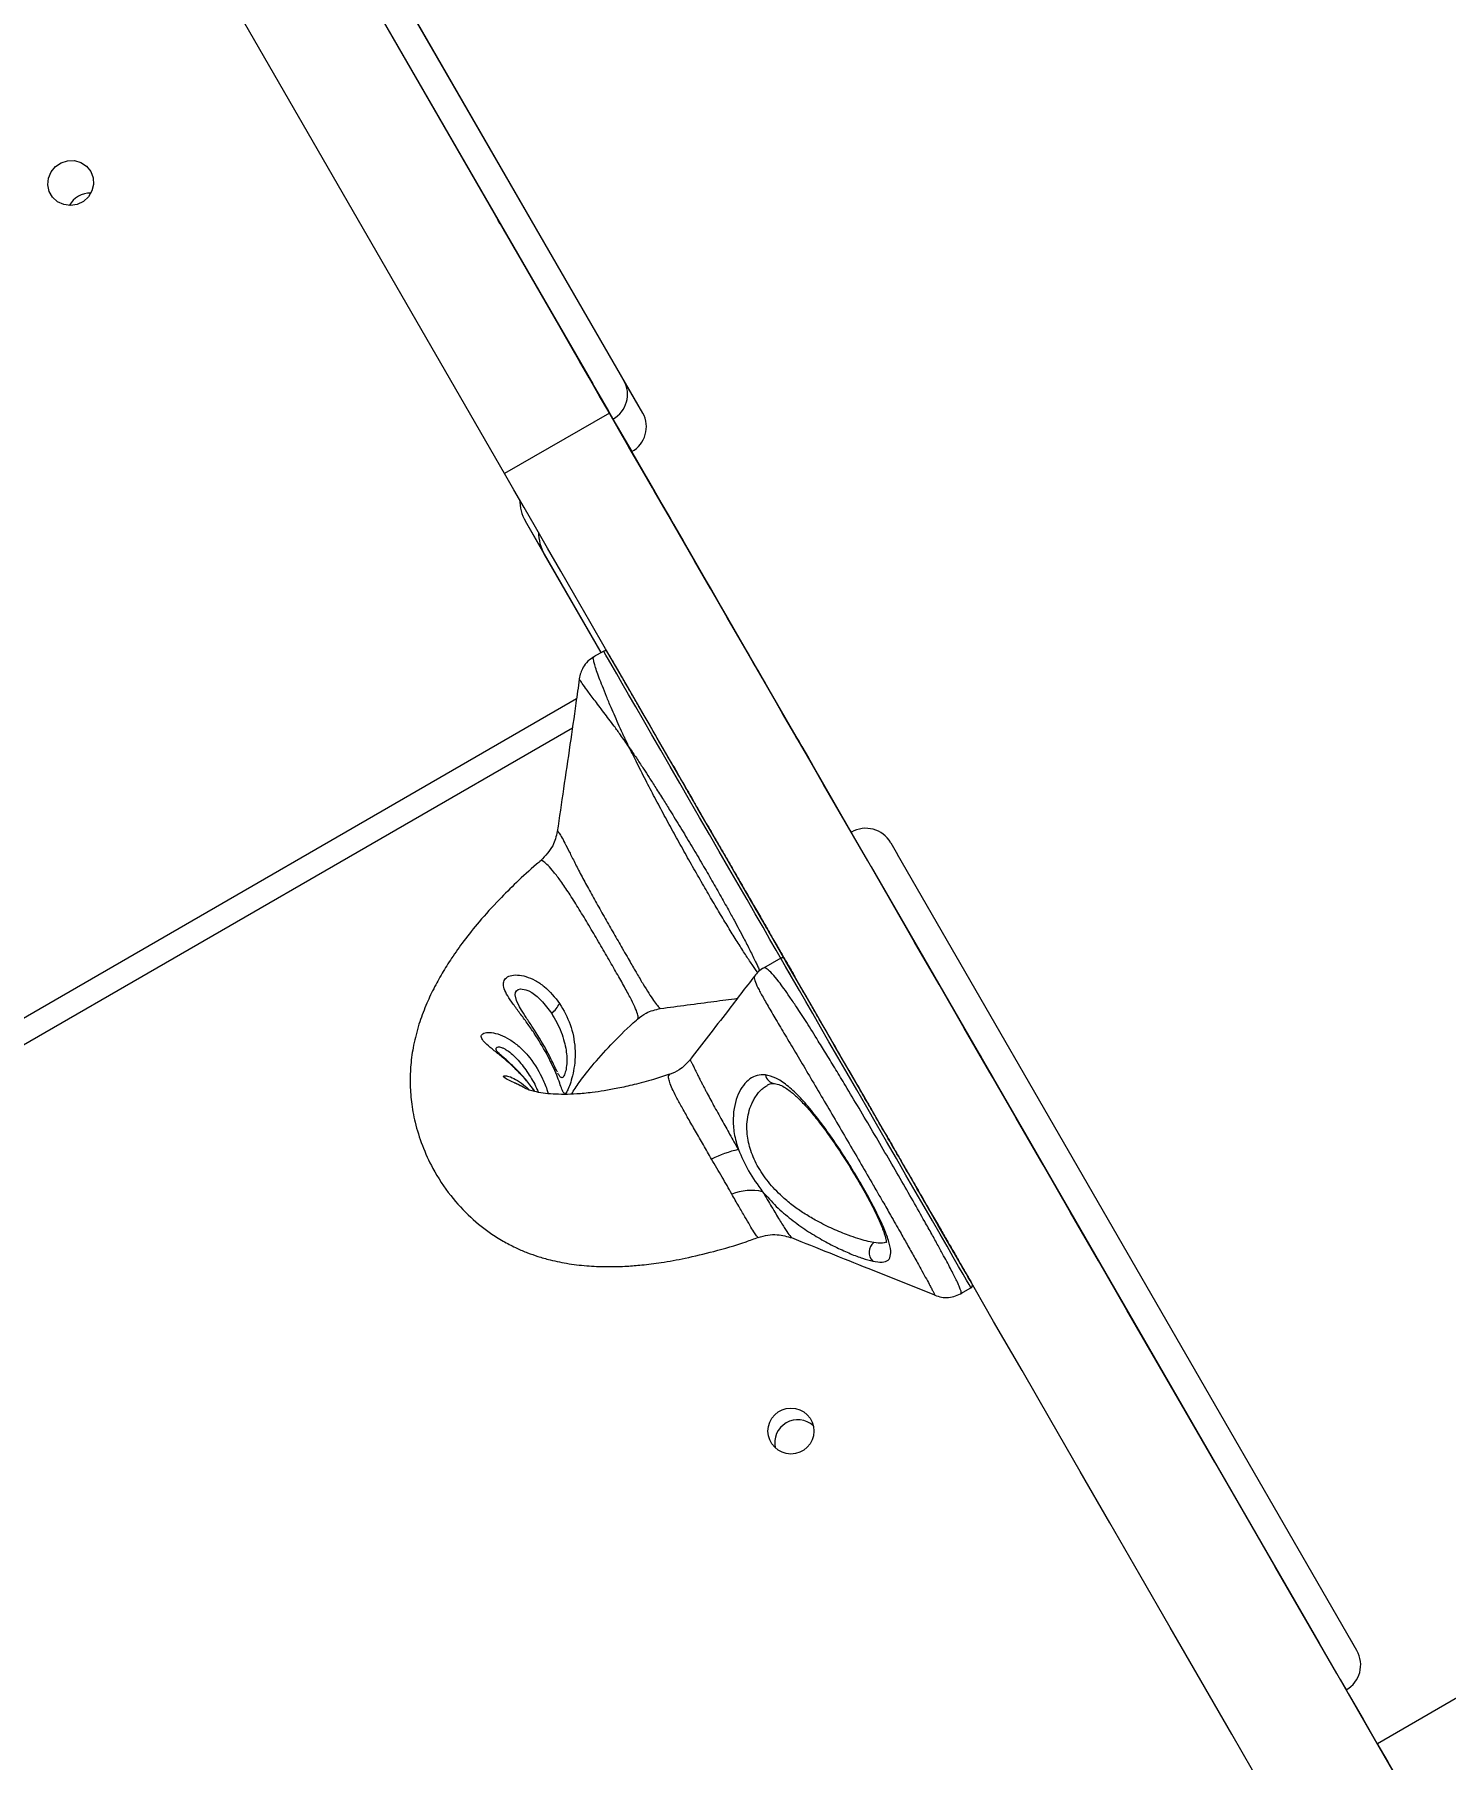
# Model space of a CAD drawing. Header units: millimetres. Extents: x -8083 to 6576, y -6691 to 5601.
# Drawn here: x -2753.5 to -2508.8, y 703.1 to 1002.2 of the extents above; entities that cross this region are included whole.
import ezdxf

# ---------------------------------------------------------------- set-up
doc = ezdxf.new("R2010")
doc.units = ezdxf.units.MM
for name, color, linetype in [('DIKOM_ОБЪЕКТ', 7, 'Continuous'), ('DIKOM_РАЗМЕР_ЗОНА', 7, 'Continuous'), ('DIKOM_РАЗМЕР_ОБЪЕКТА', 7, 'Continuous')]:
    doc.layers.add(name, color=color, linetype=linetype)
doc.styles.add('style1', font='arial.ttf', dxfattribs={"width": 0.8})
doc.dimstyles.new('1-50', dxfattribs={"dimtxt": 300, "dimasz": 200, "dimexe": 100, "dimexo": 0, "dimgap": 100, "dimtad": 1, "dimtxsty": 'style1', "dimcen": 200, "dimclrd": 7, "dimclre": 7, "dimclrt": 7, "dimadec": 1, "dimazin": 2, "dimtfac": 1, "dimtmove": 0, "dimatfit": 2, "dimfxl": 0, "dimlwd": 25, "dimlwe": 18, "dimarcsym": 0})

# ---------------------------------------------------------------- blocks, each defined once
blk = doc.blocks.new('*D9')
at = {"layer": 'Defpoints', "color": 0, "transparency": 16777216}
for p in [(-396.43, 3600.54), (-7041.64, -3045.53), (-3854.35, -3045.53)]:
    blk.add_point(p, dxfattribs=at)
at = {"layer": 'DIKOM_РАЗМЕР_ОБЪЕКТА', "color": 7, "lineweight": 18, "transparency": 16777216}
for p, q in [((-396.43, 3600.54), (-7141.64, 3600.54)), ((-3854.35, -3045.53), (-7141.64, -3045.53))]:
    blk.add_line(p, q, dxfattribs=at)
at = {"layer": 'DIKOM_РАЗМЕР_ОБЪЕКТА', "color": 7, "lineweight": 25, "transparency": 16777216}
blk.add_line((-7041.64, 3400.54), (-7041.64, -2845.53), dxfattribs=at)
at = {"layer": 'DIKOM_РАЗМЕР_ОБЪЕКТА', "color": 7, "transparency": 16777216}
for points in [[(-7074.97, 3400.54), (-7008.3, 3400.54), (-7041.64, 3600.54)], [(-7074.97, -2845.53), (-7008.3, -2845.53), (-7041.64, -3045.53)]]:
    blk.add_solid(points, dxfattribs=at)
at = {"layer": 'DIKOM_РАЗМЕР_ОБЪЕКТА', "color": 7, "transparency": 16777216, "insert": (-7294.81, 463.59), "char_height": 300, "attachment_point": 5, "rotation": 90, "style": 'style1'}
blk.add_mtext('6650', dxfattribs=at)
blk = doc.blocks.new('*D12')
at = {"layer": 'Defpoints', "color": 0, "transparency": 16777216}
for p in [(-682.93, 5600.54), (-7632.54, -5169.06), (-3908.34, -5169.06)]:
    blk.add_point(p, dxfattribs=at)
at = {"layer": 'DIKOM_РАЗМЕР_ЗОНА', "color": 7, "lineweight": 18, "transparency": 16777216}
for p, q in [((-682.93, 5600.54), (-7732.54, 5600.54)), ((-3908.34, -5169.06), (-7732.54, -5169.06))]:
    blk.add_line(p, q, dxfattribs=at)
at = {"layer": 'DIKOM_РАЗМЕР_ЗОНА', "color": 7, "lineweight": 25, "transparency": 16777216}
blk.add_line((-7632.54, 5400.54), (-7632.54, -4969.06), dxfattribs=at)
at = {"layer": 'DIKOM_РАЗМЕР_ЗОНА', "color": 7, "transparency": 16777216}
for points in [[(-7665.87, 5400.54), (-7599.2, 5400.54), (-7632.54, 5600.54)], [(-7665.87, -4969.06), (-7599.2, -4969.06), (-7632.54, -5169.06)]]:
    blk.add_solid(points, dxfattribs=at)
at = {"layer": 'DIKOM_РАЗМЕР_ЗОНА', "color": 7, "transparency": 16777216, "insert": (-7885.71, 474.85), "char_height": 300, "attachment_point": 5, "rotation": 90, "style": 'style1'}
blk.add_mtext('10800', dxfattribs=at)

msp = doc.modelspace()

# ---------------------------------------------------------------- linework, layer by layer
at = {"layer": 'DIKOM_ОБЪЕКТ', "color": 7, "linetype": 'Continuous', "lineweight": 15}
for p, q in [((-2651.286, 942.201), (-2728.91, 1076.652)), ((-2732.391, 1072.681), (-2656.707, 941.591)), ((-2648.02, 936.546), (-2725.644, 1070.997)), ((-2705.048, 1025.306), (-2653.813, 936.536)), ((-2671.999, 926.036), (-2723.235, 1014.806)), ((-2672.73, 969.325), (-2661.086, 949.151)), ((-2662.118, 950.948), (-2662.122, 950.946)), ((-2657.303, 942.609), (-2662.118, 950.948)), ((-2657.308, 942.606), (-2657.303, 942.609)), ((-2648.02, 936.546), (-2651.286, 942.201)), ((-2653.813, 936.536), (-2671.999, 926.036)), ((-2653.19, 935.5), (-2649.924, 929.845)), ((-2651.858, 933.193), (-2650.407, 930.68)), ((-2655.217, 895.009), (-2668.362, 917.777)), ((-2665.096, 912.122), (-2668.362, 917.777)), ((-2642.708, 917.319), (-2637.893, 908.978)), ((-2655.216, 895.01), (-2665.096, 912.122)), ((-2638.922, 910.769), (-2638.926, 910.767)), ((-2627.279, 890.598), (-2638.922, 910.769)), ((-2654.798, 895.252), (-2656.539, 894.246)), ((-2627.28, 890.598), (-2627.279, 890.598)), ((-2964.178, 711.134), (-2659.504, 887.038)), ((-2660.234, 881.93), (-2962.149, 707.619)), ((-2611.831, 863.863), (-2612.024, 864.197)), ((-2605.011, 862.049), (-2603.834, 860.013)), ((-2524.139, 721.975), (-2603.834, 860.013)), ((-2608.388, 857.899), (-2530.685, 723.312)), ((-2624.079, 842.034), (-2627.066, 840.31)), ((-2668.942, 832.826), (-2669.204, 833.268)), ((-2668.121, 819.33), (-2668.892, 819.724)), ((-2622.224, 793.608), (-2622.173, 793.552)), ((-2607.549, 792.659), (-2607.946, 792.717)), ((-2597.378, 783.668), (-2597.349, 783.603)), ((-2592.822, 783.87), (-2591.079, 784.876)), ((-2455.722, 743.253), (-2520.576, 705.809)), ((-2524.139, 721.975), (-2525.315, 724.011)), ((-2527.019, 716.961), (-2525.978, 715.161)), ((-2526.352, 715.807), (-2525.829, 714.902)), ((-2525.814, 714.875), (-2525.829, 714.902))]:
    msp.add_line(p, q, dxfattribs=at)
at = {"layer": 'DIKOM_ОБЪЕКТ', "color": 7, "linetype": 'Continuous', "lineweight": 15, "flags": 128}
for points in [[(-2743.791, 978.427), (-2743.374, 977.347), (-2743.3, 976.186), (-2743.579, 975.046), (-2744.184, 974.028), (-2745.062, 973.224), (-2746.134, 972.705), (-2747.307, 972.516), (-2748.475, 972.674), (-2749.535, 973.166), (-2750.392, 973.948), (-2750.97, 974.95), (-2751.218, 976.083), (-2751.115, 977.247), (-2750.668, 978.338), (-2749.918, 979.259), (-2748.932, 979.928), (-2747.796, 980.286), (-2746.613, 980.302), (-2745.486, 979.973), (-2744.517, 979.329), (-2743.791, 978.427)], [(-2672.73, 969.325), (-2673.073, 969.92), (-2673.231, 970.193), (-2673.199, 970.139), (-2672.98, 969.758), (-2672.575, 969.057), (-2671.989, 968.043), (-2671.23, 966.73), (-2670.309, 965.133), (-2669.235, 963.274), (-2668.023, 961.175), (-2666.688, 958.862), (-2665.247, 956.366), (-2663.717, 953.716), (-2662.118, 950.948)], [(-2642.708, 917.319), (-2644.356, 920.172), (-2646.031, 923.074), (-2647.713, 925.988), (-2649.382, 928.877), (-2651.015, 931.706), (-2652.592, 934.439), (-2654.095, 937.04), (-2655.502, 939.479), (-2656.798, 941.723), (-2657.965, 943.746), (-2658.99, 945.52), (-2659.858, 947.024), (-2660.56, 948.24), (-2661.086, 949.151)], [(-2657.303, 942.609), (-2655.656, 939.755), (-2653.98, 936.853), (-2652.298, 933.938), (-2650.629, 931.048), (-2648.996, 928.218), (-2647.417, 925.485), (-2645.915, 922.883), (-2644.507, 920.444), (-2643.211, 918.199), (-2642.043, 916.176), (-2641.019, 914.401), (-2640.15, 912.897), (-2639.448, 911.681), (-2638.922, 910.769)], [(-2516.798, 699.203), (-2522.236, 708.622), (-2527.64, 717.982), (-2533.003, 727.272), (-2538.321, 736.482), (-2543.587, 745.604), (-2548.796, 754.627), (-2553.944, 763.543), (-2559.024, 772.342), (-2564.03, 781.014), (-2568.959, 789.552), (-2573.805, 797.946), (-2578.563, 806.187), (-2583.228, 814.267), (-2587.795, 822.178), (-2592.26, 829.911), (-2596.617, 837.459), (-2600.863, 844.813), (-2604.992, 851.966), (-2609.001, 858.91), (-2612.886, 865.639), (-2616.642, 872.145), (-2620.265, 878.421), (-2623.752, 884.462), (-2627.1, 890.261), (-2630.304, 895.811), (-2633.361, 901.108), (-2636.269, 906.145), (-2639.024, 910.917), (-2641.624, 915.42), (-2644.065, 919.649), (-2646.345, 923.599), (-2648.462, 927.267), (-2650.414, 930.648), (-2652.198, 933.739), (-2653.813, 936.536)], [(-2650.288, 930.474), (-2650.293, 930.482), (-2650.407, 930.68)], [(-2611.837, 863.885), (-2617.309, 873.363), (-2628.458, 892.673), (-2639.567, 911.915), (-2649.942, 929.885)], [(-2540.423, 698.122), (-2545.826, 707.482), (-2551.19, 716.772), (-2556.507, 725.982), (-2561.773, 735.104), (-2566.983, 744.127), (-2572.13, 753.043), (-2577.21, 761.841), (-2582.217, 770.514), (-2587.146, 779.052), (-2591.992, 787.446), (-2596.75, 795.687), (-2601.415, 803.767), (-2605.982, 811.678), (-2610.446, 819.411), (-2614.803, 826.959), (-2619.049, 834.313), (-2623.179, 841.466), (-2627.187, 848.41), (-2631.072, 855.139), (-2634.828, 861.645), (-2638.452, 867.921), (-2641.939, 873.962), (-2645.286, 879.761), (-2648.491, 885.311), (-2651.548, 890.608), (-2654.456, 895.645), (-2657.211, 900.417), (-2659.81, 904.92), (-2662.251, 909.149), (-2664.531, 913.099), (-2666.649, 916.767), (-2668.6, 920.147), (-2670.384, 923.238), (-2671.999, 926.036)], [(-2627.279, 890.598), (-2626.936, 890.002), (-2626.779, 889.73), (-2626.81, 889.784), (-2627.03, 890.164), (-2627.435, 890.866), (-2628.02, 891.88), (-2628.779, 893.193), (-2629.701, 894.79), (-2630.775, 896.65), (-2631.987, 898.749), (-2633.322, 901.062), (-2634.764, 903.559), (-2636.294, 906.209), (-2637.893, 908.978)], [(-2633.072, 857.62), (-2634.737, 860.503), (-2636.44, 863.454), (-2638.164, 866.44), (-2639.89, 869.428), (-2641.598, 872.387), (-2643.27, 875.282), (-2644.887, 878.084), (-2646.432, 880.76), (-2647.888, 883.282), (-2649.239, 885.622), (-2650.47, 887.754), (-2651.568, 889.656), (-2652.52, 891.305), (-2653.316, 892.685), (-2653.948, 893.78), (-2654.409, 894.578), (-2654.693, 895.07), (-2654.797, 895.251), (-2654.798, 895.252)], [(-2621.746, 881.005), (-2621.651, 880.841), (-2621.377, 880.366), (-2620.953, 879.632), (-2620.426, 878.718), (-2619.852, 877.724), (-2619.293, 876.756), (-2618.811, 875.921), (-2618.457, 875.308), (-2618.27, 874.984), (-2618.27, 874.984), (-2618.457, 875.308), (-2618.811, 875.921), (-2619.293, 876.756), (-2619.852, 877.723), (-2620.426, 878.718), (-2620.953, 879.631), (-2621.377, 880.366), (-2621.651, 880.84), (-2621.746, 881.005)], [(-2611.85, 863.895), (-2611.855, 863.903), (-2612.016, 864.182), (-2612.024, 864.197)], [(-2621.798, 838.094), (-2621.874, 838.227), (-2622.131, 838.671), (-2622.564, 839.422), (-2623.171, 840.471), (-2623.942, 841.807), (-2624.871, 843.416), (-2625.947, 845.279), (-2627.158, 847.377), (-2628.492, 849.687), (-2629.933, 852.182), (-2631.465, 854.836), (-2633.072, 857.62)], [(-2602.354, 804.402), (-2604.019, 807.285), (-2605.723, 810.236), (-2607.446, 813.222), (-2609.172, 816.211), (-2610.88, 819.169), (-2612.551, 822.065), (-2614.169, 824.866), (-2615.714, 827.542), (-2617.17, 830.064), (-2618.521, 832.404), (-2619.752, 834.537), (-2620.85, 836.438), (-2621.802, 838.088), (-2622.598, 839.467), (-2623.23, 840.562), (-2623.691, 841.36), (-2623.975, 841.852), (-2624.079, 842.033), (-2624.079, 842.034)], [(-2669.204, 833.268), (-2669.391, 833.584), (-2669.93, 834.695), (-2670.153, 835.678), (-2670.094, 836.077), (-2669.91, 836.386), (-2669.614, 836.592), (-2669.221, 836.687), (-2668.281, 836.551), (-2667.796, 836.353), (-2667.281, 836.069), (-2666.357, 835.392), (-2665.406, 834.477), (-2663.819, 832.42), (-2663.819, 832.42)], [(-2589.76, 825.59), (-2589.665, 825.426), (-2589.391, 824.951), (-2588.967, 824.217), (-2588.44, 823.303), (-2587.866, 822.309), (-2587.307, 821.342), (-2586.825, 820.506), (-2586.471, 819.893), (-2586.284, 819.569), (-2586.284, 819.569), (-2586.471, 819.893), (-2586.825, 820.506), (-2587.307, 821.341), (-2587.866, 822.308), (-2588.44, 823.303), (-2588.967, 824.217), (-2589.391, 824.951), (-2589.665, 825.426), (-2589.76, 825.59)], [(-2669.105, 821.869), (-2669.123, 821.879), (-2669.166, 821.872)], [(-2591.079, 784.876), (-2591.157, 785.009), (-2591.413, 785.453), (-2591.847, 786.204), (-2592.452, 787.253), (-2593.224, 788.589), (-2594.153, 790.198), (-2595.229, 792.062), (-2596.44, 794.16), (-2597.774, 796.469), (-2599.215, 798.964), (-2600.747, 801.618), (-2602.354, 804.402)], [(-2525.915, 715.058), (-2525.619, 714.545), (-2523.052, 710.098), (-2520.647, 705.932)], [(-2520.647, 705.932), (-2518.756, 702.656), (-2517.049, 699.7), (-2515.533, 697.073), (-2514.212, 694.785), (-2513.091, 692.842), (-2512.173, 691.251), (-2511.461, 690.018), (-2510.958, 689.146), (-2510.665, 688.638), (-2510.584, 688.497)]]:
    msp.add_lwpolyline(points, dxfattribs=at)
at = {"layer": 'DIKOM_ОБЪЕКТ', "color": 7, "linetype": 'Continuous', "lineweight": 15}
msp.add_circle((-2622.31, 760.033), 3.989, dxfattribs=at)
for centre, radius, start, end in [((-2743.882, 970.586), 4.097, 88.14564, 151.86709), ((-2655.591, 939.803), 4.928, 299.15273, 29.11862), ((-2652.325, 934.148), 4.928, 299.15254, 29.11881), ((-2661.791, 921.564), 7.584, 180.35741, 209.95335), ((-2658.526, 915.909), 7.583, 180.37174, 209.9547), ((-2654.548, 894.819), 0.5, 30, 120), ((-2609.328, 859.545), 4.991, 30.10849, 120.10834), ((-2623.83, 841.601), 0.5, 30, 120), ((-2668.526, 837.578), 6.982, 312.37866, 330.75709), ((-2665.684, 825.759), 1.015, 344.18545, 25.57587), ((-2624.957, 822.083), 1.805, 189.6278, 262.4148), ((-2626.955, 789.092), 20.257, 102.78504, 116.78429), ((-2629.217, 792.42), 9.331, 77.62633, 111.18761), ((-2606.625, 791.026), 2.146, 128.01264, 226.15399), ((-2591.33, 785.309), 0.5, 300, 30), ((-2621.136, 757.979), 4.004, 47.35633, 192.6878), ((-2528.466, 719.488), 4.991, 299.89846, 29.88311)]:
    msp.add_arc(centre, radius, start, end, dxfattribs=at)
for points, knots in [([(-2656.358, 894.35), (-2656.769, 894.086), (-2657.558, 893.577), (-2658.607, 892.244), (-2658.882, 891.155), (-2659.053, 890.477)], [0, 0, 0, 0, 0.290949, 0.559337, 1, 1, 1, 1]), ([(-2632.718, 858.007), (-2633.352, 859.105), (-2634.64, 861.336), (-2636.671, 864.853), (-2638.603, 868.199), (-2640.39, 871.295), (-2642.01, 874.101), (-2643.6, 876.853), (-2645.648, 880.403), (-2647.54, 883.678), (-2649.202, 886.56), (-2650.427, 888.68), (-2651.573, 890.666), (-2652.566, 892.386), (-2653.318, 893.689), (-2653.827, 894.571), (-2654.097, 895.039), (-2654.086, 895.019), (-2654.082, 895.011)], [0, 0, 0, 0, 0.0644305, 0.130852, 0.1991363, 0.2525256, 0.305905, 0.360431, 0.4149446, 0.5238435, 0.57723, 0.6306112, 0.6989012, 0.7653253, 0.829744, 0.8941715, 0.9605935, 1, 1, 1, 1]), ([(-2650.405, 878.642), (-2650.406, 878.644), (-2650.41, 878.652), (-2650.422, 878.675), (-2650.461, 878.756), (-2650.606, 879.06), (-2650.791, 879.448), (-2650.992, 879.874), (-2651.135, 880.178), (-2651.51, 880.98), (-2652.364, 882.833), (-2653.393, 885.177), (-2654.341, 887.454), (-2655.024, 889.167), (-2655.592, 890.665), (-2656.034, 891.901), (-2656.358, 892.899), (-2656.573, 893.724), (-2656.655, 894.214), (-2656.531, 894.186), (-2656.5, 894.179)], [0, 0, 0, 0, 0.0002788, 0.0008054, 0.0026141, 0.0092261, 0.0344621, 0.0459204, 0.0574051, 0.068918, 0.1377092, 0.2749351, 0.3657393, 0.4612277, 0.5482298, 0.6409925, 0.7318803, 0.820905, 0.9547315, 1, 1, 1, 1]), ([(-2659.031, 890.418), (-2659.226, 889.018), (-2659.773, 885.099), (-2660.678, 878.813), (-2661.756, 871.43), (-2662.486, 866.434), (-2662.847, 863.964)], [0, 0, 0, 0, 0.1493215, 0.4181199, 0.7124085, 1, 1, 1, 1]), ([(-2650.405, 878.642), (-2650.896, 879.347), (-2651.774, 880.606), (-2653.254, 882.643), (-2654.87, 884.793), (-2656.497, 886.904), (-2657.749, 888.567), (-2658.562, 889.713), (-2659.006, 890.389), (-2659.026, 890.438), (-2659.036, 890.461)], [0, 0, 0, 0, 0.0943, 0.1684432, 0.3004585, 0.4480939, 0.5942552, 0.7366072, 0.8770397, 1, 1, 1, 1]), ([(-2637.446, 854.564), (-2638.012, 855.547), (-2639.145, 857.513), (-2640.874, 860.58), (-2642.592, 863.676), (-2644.287, 866.781), (-2645.938, 869.863), (-2647.579, 873.014), (-2648.883, 875.567), (-2649.826, 877.464), (-2650.227, 878.281), (-2650.405, 878.642)], [0, 0, 0, 0, 0.1256474, 0.2513097, 0.3761675, 0.500448, 0.6254386, 0.7504091, 0.8896885, 0.9512994, 1, 1, 1, 1]), ([(-2650.405, 878.642), (-2650.402, 878.638), (-2650.379, 878.606), (-2650.303, 878.492), (-2649.831, 877.801), (-2649.013, 876.565), (-2647.917, 874.905), (-2646.846, 873.26), (-2645.714, 871.485), (-2644.498, 869.562), (-2643.062, 867.261), (-2641.465, 864.656), (-2639.656, 861.656), (-2637.885, 858.678), (-2636.765, 856.746), (-2636.219, 855.804)], [0, 0, 0, 0, 0.0005687, 0.0049357, 0.0170485, 0.1039026, 0.1838848, 0.249536, 0.3280766, 0.4197068, 0.4997847, 0.6228615, 0.7488014, 0.8775196, 1, 1, 1, 1]), ([(-2643.011, 875.838), (-2642.377, 874.74), (-2641.089, 872.509), (-2639.705, 870.115), (-2638.976, 868.85), (-2638.927, 868.764)], [0, 0, 0, 0, 0.4749044, 0.9645143, 1, 1, 1, 1]), ([(-2636.975, 865.385), (-2636.43, 864.44), (-2635.339, 862.55), (-2633.719, 859.744), (-2632.129, 856.992), (-2630.081, 853.442), (-2628.19, 850.168), (-2626.526, 847.286), (-2625.302, 845.165), (-2624.156, 843.18), (-2623.161, 841.458), (-2622.416, 840.165), (-2621.883, 839.243), (-2621.735, 838.986), (-2621.659, 838.855)], [0, 0, 0, 0, 0.0701144, 0.1402161, 0.2118263, 0.2834164, 0.4264282, 0.4965431, 0.5666435, 0.6563289, 0.7435595, 0.8281595, 0.9127721, 1, 1, 1, 1]), ([(-2662.841, 863.999), (-2663.036, 863.154), (-2663.46, 861.317), (-2664.915, 859.776), (-2665.702, 858.944)], [0, 0, 0, 0, 0.4596687, 1, 1, 1, 1]), ([(-2662.813, 863.961), (-2662.822, 863.99), (-2662.872, 864.162), (-2662.643, 863.905), (-2662.184, 863.195), (-2661.535, 861.991), (-2660.753, 860.442), (-2659.822, 858.573), (-2658.713, 856.431), (-2657.44, 854.056), (-2656.032, 851.522), (-2654.548, 848.9), (-2653.034, 846.266), (-2652.062, 844.578), (-2651.575, 843.731)], [0, 0, 0, 0, 0.0167995, 0.1012174, 0.1812202, 0.2602592, 0.340582, 0.4248735, 0.5134059, 0.6056441, 0.7019199, 0.7999633, 0.899654, 1, 1, 1, 1]), ([(-2665.662, 858.953), (-2665.924, 858.738), (-2667.46, 857.47), (-2669.885, 855.205), (-2673.253, 851.878), (-2676.313, 848.487), (-2679.033, 845.094), (-2681.141, 842.124), (-2682.863, 839.384), (-2684.36, 836.657), (-2685.714, 833.749), (-2686.92, 830.49), (-2687.808, 827.059), (-2688.299, 823.704), (-2688.429, 820.423), (-2688.209, 817.095), (-2687.556, 813.449), (-2686.34, 809.517), (-2684.338, 805.161), (-2681.492, 800.84), (-2677.935, 797.006), (-2674.721, 794.468), (-2672.021, 792.803), (-2669.947, 791.747), (-2668.016, 790.932), (-2666.106, 790.259), (-2663.753, 789.589), (-2660.813, 788.995), (-2657.417, 788.617), (-2654.054, 788.501), (-2651.001, 788.591), (-2647.983, 788.831), (-2644.652, 789.25), (-2640.515, 789.986), (-2635.611, 791.169), (-2631.355, 792.381), (-2628.68, 793.371), (-2627.962, 793.637)], [0, 0, 0, 0, 0.0062437, 0.0366778, 0.0651838, 0.1027278, 0.1357126, 0.1657625, 0.1925517, 0.2199681, 0.249274, 0.2816978, 0.316586, 0.3478726, 0.3752408, 0.4023203, 0.4306158, 0.4618819, 0.4937102, 0.5344169, 0.5725562, 0.6099024, 0.6317264, 0.6523732, 0.6704707, 0.6876868, 0.7088884, 0.7409556, 0.7734749, 0.8033976, 0.8309011, 0.8522613, 0.8795434, 0.9117401, 0.9476283, 0.9859526, 1, 1, 1, 1]), ([(-2665.164, 858.733), (-2665.319, 858.843), (-2665.571, 859.023), (-2665.623, 858.956), (-2665.643, 858.93)], [0, 0, 0, 0, 0.6128065, 1, 1, 1, 1]), ([(-2648.942, 831.52), (-2648.895, 831.554), (-2648.751, 831.656), (-2648.895, 832.36), (-2649.36, 833.551), (-2650.194, 835.226), (-2651.329, 837.301), (-2652.703, 839.717), (-2654.252, 842.39), (-2655.889, 845.213), (-2657.565, 848.057), (-2659.212, 850.779), (-2660.773, 853.252), (-2662.195, 855.349), (-2663.43, 856.975), (-2664.473, 858.146), (-2664.938, 858.541), (-2665.164, 858.733)], [0, 0, 0, 0, 0.0292807, 0.0896036, 0.1564502, 0.2289213, 0.3050747, 0.3837204, 0.4626707, 0.5420716, 0.6198226, 0.6956132, 0.767395, 0.8339327, 0.8939444, 0.9485207, 1, 1, 1, 1]), ([(-2636.219, 855.804), (-2635.679, 854.863), (-2634.615, 853.007), (-2633.28, 850.611), (-2632.196, 848.639), (-2631.306, 846.99), (-2630.376, 845.23), (-2629.381, 843.298), (-2628.682, 841.875), (-2628.274, 841.014), (-2628.11, 840.664), (-2627.954, 840.323), (-2627.827, 840.043), (-2627.757, 839.882), (-2627.733, 839.828)], [0, 0, 0, 0, 0.1453163, 0.2867056, 0.389093, 0.4804289, 0.5797533, 0.717774, 0.8686075, 0.8975279, 0.9265983, 0.9557906, 0.9851291, 1, 1, 1, 1]), ([(-2621.648, 838.834), (-2621.639, 838.82), (-2621.616, 838.779), (-2621.791, 839.082), (-2622.121, 839.654), (-2622.63, 840.534), (-2623.523, 842.082), (-2624.726, 844.165), (-2626.185, 846.692), (-2627.5, 848.969), (-2629.058, 851.667), (-2630.842, 854.757), (-2632.099, 856.935), (-2632.718, 858.007)], [0, 0, 0, 0, 0.0437855, 0.1247422, 0.205685, 0.2883633, 0.3710278, 0.5361513, 0.6171093, 0.6980524, 0.8016019, 0.9023128, 1, 1, 1, 1]), ([(-2628.067, 839.537), (-2628.084, 839.56), (-2628.384, 839.97), (-2629.078, 840.959), (-2630.189, 842.615), (-2631.462, 844.598), (-2632.834, 846.806), (-2634.301, 849.221), (-2635.838, 851.803), (-2636.909, 853.642), (-2637.446, 854.564)], [0, 0, 0, 0, 0.007571, 0.1353619, 0.2792974, 0.4227504, 0.5675305, 0.7119044, 0.8555557, 1, 1, 1, 1]), ([(-2651.575, 843.731), (-2651.298, 843.25), (-2650.78, 842.349), (-2650.093, 841.156), (-2649.534, 840.192), (-2648.81, 838.947), (-2647.937, 837.48), (-2646.959, 835.896), (-2646.118, 834.641), (-2645.556, 833.892), (-2645.227, 833.509), (-2645.044, 833.321), (-2644.998, 833.299), (-2644.974, 833.288)], [0, 0, 0, 0, 0.0836951, 0.1564424, 0.2175842, 0.2666164, 0.4023648, 0.5316278, 0.6634725, 0.7982667, 0.8667585, 0.9317717, 1, 1, 1, 1]), ([(-2602, 804.79), (-2602.634, 805.888), (-2603.922, 808.118), (-2605.953, 811.636), (-2607.885, 814.981), (-2609.672, 818.077), (-2611.293, 820.883), (-2612.881, 823.636), (-2614.931, 827.185), (-2616.821, 830.46), (-2618.485, 833.342), (-2619.709, 835.462), (-2620.855, 837.448), (-2621.848, 839.168), (-2622.6, 840.471), (-2623.109, 841.353), (-2623.38, 841.821), (-2623.368, 841.801), (-2623.364, 841.793)], [0, 0, 0, 0, 0.0644284, 0.1308515, 0.1991341, 0.2525191, 0.3059028, 0.3604266, 0.414943, 0.5238372, 0.5772266, 0.6306092, 0.6988992, 0.7653197, 0.8297423, 0.8941693, 0.9605916, 1, 1, 1, 1]), ([(-2664.708, 825.482), (-2665.39, 826.66), (-2666.412, 828.426), (-2668.058, 830.76), (-2669.308, 832.449), (-2670.494, 834.035), (-2671.475, 835.468), (-2672.107, 836.714), (-2672.269, 837.751), (-2671.902, 838.545), (-2671.032, 839.038), (-2669.767, 839.169), (-2668.25, 838.891), (-2666.643, 838.194), (-2664.524, 836.789), (-2663.272, 835.219), (-2662.433, 834.167)], [0, 0, 0, 0, 0.1360938, 0.2040248, 0.2714171, 0.3366719, 0.3985798, 0.4560065, 0.5093137, 0.5608422, 0.613863, 0.6704958, 0.7316014, 0.796661, 0.8638435, 1, 1, 1, 1]), ([(-2628.637, 838.924), (-2630.208, 836.876), (-2633.988, 831.947), (-2637.675, 827.162), (-2639.829, 824.366)], [0, 0, 0, 0, 0.4156042, 1, 1, 1, 1]), ([(-2628.575, 838.85), (-2628.618, 838.825), (-2628.763, 838.735), (-2628.526, 837.946), (-2627.916, 836.616), (-2626.932, 834.822), (-2625.674, 832.653), (-2624.175, 830.122), (-2622.477, 827.272), (-2620.615, 824.143), (-2618.622, 820.782), (-2616.538, 817.253), (-2614.394, 813.604), (-2612.238, 809.918), (-2610.094, 806.236), (-2608.724, 803.868), (-2608.038, 802.683)], [0, 0, 0, 0, 0.0322001, 0.1113481, 0.1894183, 0.2656108, 0.3413821, 0.4158324, 0.490004, 0.563648, 0.6367007, 0.7099436, 0.7824162, 0.8552713, 0.9275696, 1, 1, 1, 1]), ([(-2626.974, 840.363), (-2627.304, 840.155), (-2627.937, 839.756), (-2628.407, 839.197), (-2628.632, 838.928)], [0, 0, 0, 0, 0.5196194, 1, 1, 1, 1]), ([(-2603.365, 803.819), (-2604.138, 805.155), (-2605.677, 807.812), (-2608.085, 811.924), (-2610.489, 815.99), (-2612.643, 819.593), (-2614.509, 822.685), (-2616.088, 825.271), (-2617.801, 828.044), (-2619.585, 830.877), (-2621.214, 833.388), (-2622.511, 835.314), (-2623.538, 836.776), (-2624.59, 838.189), (-2625.617, 839.43), (-2626.463, 840.196), (-2626.943, 840.459), (-2627.028, 840.291), (-2627.041, 840.264)], [0, 0, 0, 0, 0.0769225, 0.1530923, 0.2285122, 0.3031817, 0.3571802, 0.4098258, 0.4611104, 0.5354637, 0.6067744, 0.6585865, 0.7091832, 0.7585659, 0.8331941, 0.9101688, 0.9857664, 1, 1, 1, 1]), ([(-2644.973, 833.285), (-2641.845, 833.703), (-2637.32, 834.308), (-2632.949, 834.885), (-2631.6, 835.063)], [0, 0, 0, 0, 0.6912376, 1, 1, 1, 1]), ([(-2664.769, 826.197), (-2665.528, 827.485), (-2666.631, 829.356), (-2668.228, 831.684), (-2668.873, 832.72), (-2669.175, 833.204)], [0, 0, 0, 0, 0.5403961, 0.7850282, 1, 1, 1, 1]), ([(-2662.433, 834.167), (-2661.752, 832.988), (-2660.729, 831.219), (-2660.02, 828.52), (-2659.741, 826.454), (-2659.745, 824.41), (-2659.99, 822.502), (-2660.39, 820.852), (-2660.836, 819.57), (-2661.232, 818.755), (-2661.545, 818.471), (-2661.814, 818.726), (-2662.115, 819.482), (-2662.527, 820.651), (-2663.264, 822.601), (-2664.129, 824.327), (-2664.708, 825.482)], [0, 0, 0, 0, 0.1360903, 0.2042002, 0.2711874, 0.336258, 0.3979212, 0.4550128, 0.5083631, 0.5600564, 0.612933, 0.6697386, 0.731321, 0.7964587, 0.8637271, 1, 1, 1, 1]), ([(-2663.819, 832.42), (-2663.513, 831.915), (-2662.895, 830.898), (-2662.162, 829.249), (-2661.629, 827.634), (-2661.309, 826.131), (-2661.171, 824.732), (-2661.207, 823.372), (-2661.396, 822.361), (-2661.598, 821.772), (-2661.763, 821.463), (-2661.934, 821.296), (-2662.167, 821.282), (-2662.426, 821.522), (-2662.656, 821.932), (-2662.748, 822.095)], [0, 0, 0, 0, 0.1151028, 0.2320303, 0.3443336, 0.4350341, 0.5160563, 0.6022713, 0.6883069, 0.7316301, 0.7747916, 0.8177434, 0.8613788, 0.9449371, 1, 1, 1, 1]), ([(-2648.922, 831.447), (-2648.436, 831.83), (-2647.257, 832.758), (-2645.817, 833.091), (-2644.97, 833.286)], [0, 0, 0, 0, 0.4123239, 1, 1, 1, 1]), ([(-2669.166, 821.872), (-2669.728, 822.439), (-2670.84, 823.563), (-2672.581, 825.03), (-2674.157, 826.273), (-2675.377, 827.284), (-2676.056, 828.105), (-2676.073, 828.741), (-2675.435, 829.133), (-2674.272, 829.186), (-2672.756, 828.807), (-2671.09, 827.973), (-2669.449, 826.739), (-2667.434, 824.681), (-2665.808, 822.113), (-2664.768, 819.772), (-2664.497, 818.775), (-2664.433, 818.54)], [0, 0, 0, 0, 0.0702792, 0.1391461, 0.2042301, 0.2643767, 0.3201169, 0.3742357, 0.4302742, 0.4910955, 0.5570163, 0.6261531, 0.6966695, 0.7674443, 0.9079691, 0.9782726, 1, 1, 1, 1]), ([(-2660.389, 818.448), (-2659.955, 819.114), (-2658.857, 820.798), (-2656.531, 823.781), (-2653.188, 827.416), (-2650.595, 830.03), (-2648.966, 831.401), (-2648.892, 831.463)], [0, 0, 0, 0, 0.1756903, 0.4442796, 0.7184109, 0.9872121, 1, 1, 1, 1]), ([(-2673.274, 825.819), (-2673.313, 825.883), (-2673.427, 826.07), (-2673.472, 826.306), (-2673.411, 826.52), (-2673.15, 826.673), (-2672.666, 826.617), (-2672.066, 826.355), (-2671.432, 825.974), (-2670.598, 825.315), (-2669.327, 824.035), (-2667.882, 822.089), (-2666.722, 820.197), (-2666.252, 819.014), (-2666.159, 818.78)], [0, 0, 0, 0, 0.0255752, 0.0742506, 0.1233958, 0.1720346, 0.2654465, 0.3147008, 0.3672307, 0.4591381, 0.5622274, 0.7570587, 0.9519716, 1, 1, 1, 1]), ([(-2669.105, 821.869), (-2669.613, 822.398), (-2670.619, 823.446), (-2671.863, 824.556), (-2672.647, 825.251), (-2673.059, 825.623), (-2673.273, 825.828), (-2673.279, 825.826), (-2673.281, 825.826)], [0, 0, 0, 0, 0.2822213, 0.5586384, 0.6870586, 0.8082801, 0.922531, 1, 1, 1, 1]), ([(-2662.827, 822.247), (-2663.033, 822.686), (-2663.522, 823.729), (-2664.312, 825.292), (-2664.769, 826.197)], [0, 0, 0, 0, 0.4208696, 1, 1, 1, 1]), ([(-2639.806, 824.394), (-2640.401, 823.753), (-2641.414, 822.661), (-2642.818, 822.099), (-2643.398, 821.867)], [0, 0, 0, 0, 0.5873306, 1, 1, 1, 1]), ([(-2639.817, 824.356), (-2639.814, 824.364), (-2639.807, 824.383), (-2639.757, 824.312), (-2639.674, 824.171), (-2639.544, 823.918), (-2639.337, 823.493), (-2639.075, 822.956), (-2638.813, 822.42), (-2638.582, 821.954), (-2638.343, 821.475), (-2638.088, 820.969), (-2637.84, 820.484), (-2637.552, 819.929), (-2637.267, 819.383), (-2636.682, 818.276), (-2635.713, 816.473), (-2634.342, 813.991), (-2632.898, 811.416), (-2631.94, 809.729), (-2631.438, 808.847)], [0, 0, 0, 0, 0.02614, 0.0686068, 0.1095331, 0.1486428, 0.2053539, 0.2703049, 0.2979825, 0.3314781, 0.3706151, 0.3923251, 0.4253674, 0.4567275, 0.4865635, 0.5148814, 0.6334761, 0.7575782, 0.8731075, 1, 1, 1, 1]), ([(-2612.292, 822.62), (-2611.658, 821.522), (-2610.371, 819.292), (-2608.989, 816.896), (-2608.258, 815.632), (-2608.208, 815.547)], [0, 0, 0, 0, 0.4748816, 0.9644738, 1, 1, 1, 1]), ([(-2668.892, 819.724), (-2669.137, 819.851), (-2669.933, 820.264), (-2671.056, 820.759), (-2671.986, 821.254), (-2672.258, 821.58), (-2671.894, 821.687), (-2671.004, 821.476), (-2669.755, 820.85), (-2668.584, 820.054), (-2667.892, 819.372), (-2667.672, 819.155)], [0, 0, 0, 0, 0.053917, 0.1752117, 0.288406, 0.4007686, 0.5198826, 0.6487522, 0.7878139, 0.9325217, 1, 1, 1, 1]), ([(-2668.749, 819.668), (-2669.018, 819.804), (-2669.519, 820.058), (-2670.025, 820.302), (-2670.284, 820.43), (-2670.304, 820.425), (-2670.31, 820.423)], [0, 0, 0, 0, 0.3404218, 0.6345196, 0.8954274, 1, 1, 1, 1]), ([(-2666.751, 818.89), (-2667.027, 819.286), (-2667.749, 820.322), (-2668.625, 821.28), (-2669.166, 821.872)], [0, 0, 0, 0, 0.3825499, 1, 1, 1, 1]), ([(-2666.73, 818.885), (-2667.009, 819.29), (-2667.726, 820.331), (-2668.583, 821.286), (-2669.105, 821.869)], [0, 0, 0, 0, 0.3894787, 1, 1, 1, 1]), ([(-2643.369, 821.895), (-2644.304, 821.589), (-2646.444, 820.888), (-2649.435, 820.098), (-2652.285, 819.455), (-2654.693, 819.017), (-2657.094, 818.676), (-2659.424, 818.46), (-2661.693, 818.384), (-2663.662, 818.439), (-2665.458, 818.62), (-2666.848, 818.896), (-2667.67, 819.131), (-2668.181, 819.366), (-2668.129, 819.343), (-2668.117, 819.337)], [0, 0, 0, 0, 0.064993, 0.1487288, 0.2241986, 0.2913449, 0.35484, 0.4423279, 0.5207114, 0.6025756, 0.6911698, 0.7905556, 0.8921834, 0.9753258, 1, 1, 1, 1]), ([(-2643.538, 821.266), (-2643.55, 821.49), (-2643.569, 821.824), (-2643.402, 821.816), (-2643.347, 821.813)], [0, 0, 0, 0, 0.6712233, 1, 1, 1, 1]), ([(-2636.084, 807.176), (-2636.554, 807.994), (-2637.483, 809.608), (-2638.853, 811.994), (-2640.129, 814.225), (-2641.262, 816.23), (-2642.206, 817.966), (-2642.912, 819.387), (-2643.381, 820.526), (-2643.486, 821.022), (-2643.538, 821.266)], [0, 0, 0, 0, 0.1500474, 0.2961671, 0.4337472, 0.5636226, 0.6846101, 0.7965123, 0.9000181, 1, 1, 1, 1]), ([(-2626.737, 821.781), (-2627.224, 821.788), (-2628.195, 821.801), (-2629.48, 821.146), (-2630.601, 820.04), (-2631.508, 818.476), (-2632.136, 816.525), (-2632.396, 814.228), (-2632.249, 811.656), (-2631.709, 809.784), (-2631.438, 808.847)], [0, 0, 0, 0, 0.1231782, 0.2457159, 0.3696597, 0.4935913, 0.619175, 0.7452764, 0.8724267, 1, 1, 1, 1]), ([(-2607.946, 792.717), (-2608.363, 792.799), (-2609.194, 792.961), (-2610.689, 793.4), (-2612.188, 793.919), (-2613.656, 794.493), (-2615.015, 795.076), (-2616.414, 795.733), (-2618.019, 796.564), (-2619.79, 797.598), (-2621.688, 798.891), (-2623.354, 800.229), (-2624.78, 801.577), (-2626.374, 803.325), (-2627.718, 805.226), (-2628.727, 807.186), (-2629.304, 808.653), (-2629.703, 810.109), (-2629.946, 811.658), (-2629.978, 813.268), (-2629.759, 814.895), (-2629.381, 816.164), (-2628.96, 817.121), (-2628.544, 817.875), (-2628.089, 818.527), (-2627.583, 819.098), (-2627.046, 819.624), (-2626.607, 819.842), (-2626.361, 819.964)], [0, 0, 0, 0, 0.0454818, 0.0906174, 0.137936, 0.17231, 0.2069032, 0.2413653, 0.2756345, 0.323332, 0.3685013, 0.4133694, 0.4485934, 0.4825033, 0.5511461, 0.5853725, 0.6200594, 0.6539906, 0.6892568, 0.734367, 0.7797084, 0.8275077, 0.8546291, 0.8806735, 0.914318, 0.9386105, 0.9657068, 1, 1, 1, 1]), ([(-2610.212, 802.985), (-2610.865, 804.085), (-2612.17, 806.283), (-2614.332, 809.622), (-2616.549, 812.803), (-2618.774, 815.698), (-2620.945, 818.163), (-2623.017, 820.065), (-2624.972, 821.371), (-2626.15, 821.645), (-2626.737, 821.781)], [0, 0, 0, 0, 0.1260804, 0.2519548, 0.3781222, 0.503259, 0.6286371, 0.7530063, 0.8768395, 1, 1, 1, 1]), ([(-2626.377, 820.038), (-2626.168, 820.135), (-2625.746, 820.329), (-2625.356, 820.304), (-2625.16, 820.291)], [0, 0, 0, 0, 0.4972177, 1, 1, 1, 1]), ([(-2625.186, 820.293), (-2624.856, 820.228), (-2624.254, 820.11), (-2623.337, 819.607), (-2622.545, 819.048), (-2621.648, 818.311), (-2620.442, 817.173), (-2618.836, 815.387), (-2617.131, 813.249), (-2615.403, 810.879), (-2613.64, 808.282), (-2611.84, 805.451), (-2610.043, 802.429), (-2608.448, 799.528), (-2607.255, 797.12), (-2606.577, 795.548), (-2606.211, 794.569), (-2605.989, 793.882), (-2605.816, 793.264), (-2605.757, 792.744), (-2605.708, 792.758), (-2605.688, 792.764)], [0, 0, 0, 0, 0.0581773, 0.106212, 0.1446669, 0.173238, 0.2287708, 0.2915064, 0.3541096, 0.416015, 0.4794265, 0.5485626, 0.6227312, 0.7024432, 0.7742529, 0.8300668, 0.8579876, 0.884621, 0.9215593, 0.9681343, 1, 1, 1, 1]), ([(-2606.258, 812.167), (-2605.712, 811.222), (-2604.621, 809.332), (-2603.001, 806.527), (-2601.412, 803.774), (-2599.362, 800.225), (-2597.472, 796.95), (-2595.808, 794.068), (-2594.584, 791.947), (-2593.438, 789.962), (-2592.444, 788.24), (-2591.698, 786.947), (-2591.165, 786.025), (-2591.017, 785.768), (-2590.942, 785.637)], [0, 0, 0, 0, 0.0701147, 0.1402159, 0.2118248, 0.2834197, 0.4264291, 0.496544, 0.5666426, 0.656329, 0.7435616, 0.8281585, 0.9127706, 1, 1, 1, 1]), ([(-2631.438, 808.847), (-2630.895, 807.597), (-2629.81, 805.097), (-2628.081, 802.722), (-2627.217, 801.535)], [0, 0, 0, 0, 0.4999743, 1, 1, 1, 1]), ([(-2632.589, 801.121), (-2633.125, 802.096), (-2634.197, 804.046), (-2635.455, 806.132), (-2636.084, 807.176)], [0, 0, 0, 0, 0.500001, 1, 1, 1, 1]), ([(-2590.93, 785.616), (-2590.921, 785.602), (-2590.898, 785.561), (-2591.073, 785.864), (-2591.403, 786.436), (-2591.912, 787.316), (-2592.805, 788.864), (-2594.008, 790.947), (-2595.467, 793.474), (-2596.782, 795.751), (-2598.34, 798.449), (-2600.124, 801.539), (-2601.381, 803.717), (-2602, 804.79)], [0, 0, 0, 0, 0.0437853, 0.1247421, 0.2056817, 0.2883653, 0.3710286, 0.5361479, 0.6171023, 0.6980471, 0.8015993, 0.902312, 1, 1, 1, 1]), ([(-2608.111, 789.479), (-2607.534, 789.389), (-2606.379, 789.209), (-2605.372, 789.593), (-2604.919, 790.518), (-2605.048, 792.038), (-2605.699, 794.117), (-2606.825, 796.698), (-2608.329, 799.677), (-2609.583, 801.88), (-2610.212, 802.985)], [0, 0, 0, 0, 0.1234528, 0.2471629, 0.3720095, 0.4967844, 0.6223067, 0.7482511, 0.8737742, 1, 1, 1, 1]), ([(-2608.038, 802.683), (-2607.833, 802.327), (-2607.278, 801.366), (-2606.257, 799.593), (-2604.877, 797.187), (-2603.457, 794.698), (-2602.102, 792.307), (-2600.884, 790.144), (-2599.827, 788.247), (-2598.955, 786.663), (-2598.434, 785.703), (-2598.116, 785.106), (-2597.938, 784.772), (-2597.781, 784.472), (-2597.644, 784.207), (-2597.53, 783.986), (-2597.406, 783.737), (-2597.389, 783.695), (-2597.378, 783.668)], [0, 0, 0, 0, 0.0335909, 0.0907594, 0.171414, 0.2747489, 0.356987, 0.4502699, 0.5534601, 0.6384788, 0.7297689, 0.7614267, 0.7937798, 0.8268932, 0.8608302, 0.895709, 0.9313979, 1, 1, 1, 1]), ([(-2592.864, 783.933), (-2592.817, 783.956), (-2592.728, 784.001), (-2592.863, 784.475), (-2593.117, 785.124), (-2593.608, 786.198), (-2594.45, 787.875), (-2595.593, 790.025), (-2596.778, 792.192), (-2597.876, 794.175), (-2599.3, 796.713), (-2601.105, 799.893), (-2602.608, 802.504), (-2603.365, 803.819)], [0, 0, 0, 0, 0.0808658, 0.1519851, 0.2252561, 0.3006829, 0.4177966, 0.5397577, 0.6143936, 0.6898641, 0.766171, 0.8821456, 1, 1, 1, 1]), ([(-2627.966, 793.641), (-2627.981, 793.623), (-2628.038, 793.556), (-2628.293, 793.867), (-2628.755, 794.561), (-2629.429, 795.69), (-2630.308, 797.191), (-2631.366, 799.01), (-2632.178, 800.411), (-2632.589, 801.121)], [0, 0, 0, 0, 0.0480374, 0.1812089, 0.3252124, 0.4810211, 0.6463956, 0.8207433, 1, 1, 1, 1]), ([(-2627.217, 801.535), (-2626.446, 800.668), (-2624.912, 798.941), (-2622.288, 796.706), (-2619.601, 794.778), (-2616.916, 793.157), (-2614.342, 791.816), (-2611.961, 790.743), (-2609.819, 789.918), (-2608.68, 789.625), (-2608.111, 789.479)], [0, 0, 0, 0, 0.1276293, 0.2541906, 0.3806166, 0.5050923, 0.6296306, 0.7528874, 0.8764671, 1, 1, 1, 1]), ([(-2627.217, 801.535), (-2626.687, 800.633), (-2625.641, 798.854), (-2624.293, 796.622), (-2623.223, 794.928), (-2622.493, 793.861), (-2622.303, 793.682), (-2622.224, 793.608)], [0, 0, 0, 0, 0.2307625, 0.4552273, 0.6667452, 0.8623485, 1, 1, 1, 1]), ([(-2627.982, 793.585), (-2627.425, 793.747), (-2626.344, 794.063), (-2624.249, 794.151), (-2622.953, 793.764), (-2622.128, 793.518)], [0, 0, 0, 0, 0.2790231, 0.5417234, 1, 1, 1, 1]), ([(-2622.24, 793.575), (-2617.8, 791.796), (-2609.46, 788.453), (-2601.24, 785.165), (-2597.396, 783.628)], [0, 0, 0, 0, 0.5324042, 1, 1, 1, 1]), ([(-2605.797, 792.786), (-2605.903, 792.731), (-2606.301, 792.526), (-2607.021, 792.603), (-2607.549, 792.659)], [0, 0, 0, 0, 0.2661063, 1, 1, 1, 1]), ([(-2597.342, 783.577), (-2596.966, 783.451), (-2596.197, 783.194), (-2594.958, 783.161), (-2593.725, 783.395), (-2592.996, 783.785), (-2592.634, 783.979)], [0, 0, 0, 0, 0.2408572, 0.4922148, 0.7475524, 1, 1, 1, 1])]:
    msp.add_open_spline(points, degree=3, knots=knots, dxfattribs=at)

# ---------------------------------------------------------------- dimensions: what is measured, and where the dimension line sits
at = {"layer": 'DIKOM_РАЗМЕР_ЗОНА'}
dim = msp.add_linear_dim(base=(-7632.537, -5169.059), p1=(-682.93, 5600.541), p2=(-3908.34, -5169.059), angle=90, text='10800', dimstyle='1-50', dxfattribs=at)
dim.commit()
dim.dimension.update_dxf_attribs({"geometry": '*D12', "text_midpoint": (-7632.537, 474.854), "dimtype": 160})
at = {"layer": 'DIKOM_РАЗМЕР_ОБЪЕКТА'}
dim = msp.add_linear_dim(base=(-7041.635, -3045.53), p1=(-396.429, 3600.541), p2=(-3854.351, -3045.53), angle=90, text='6650', dimstyle='1-50', dxfattribs=at)
dim.commit()
dim.dimension.update_dxf_attribs({"geometry": '*D9', "text_midpoint": (-7041.635, 463.594), "dimtype": 160})

doc.saveas('drawing.dxf')
